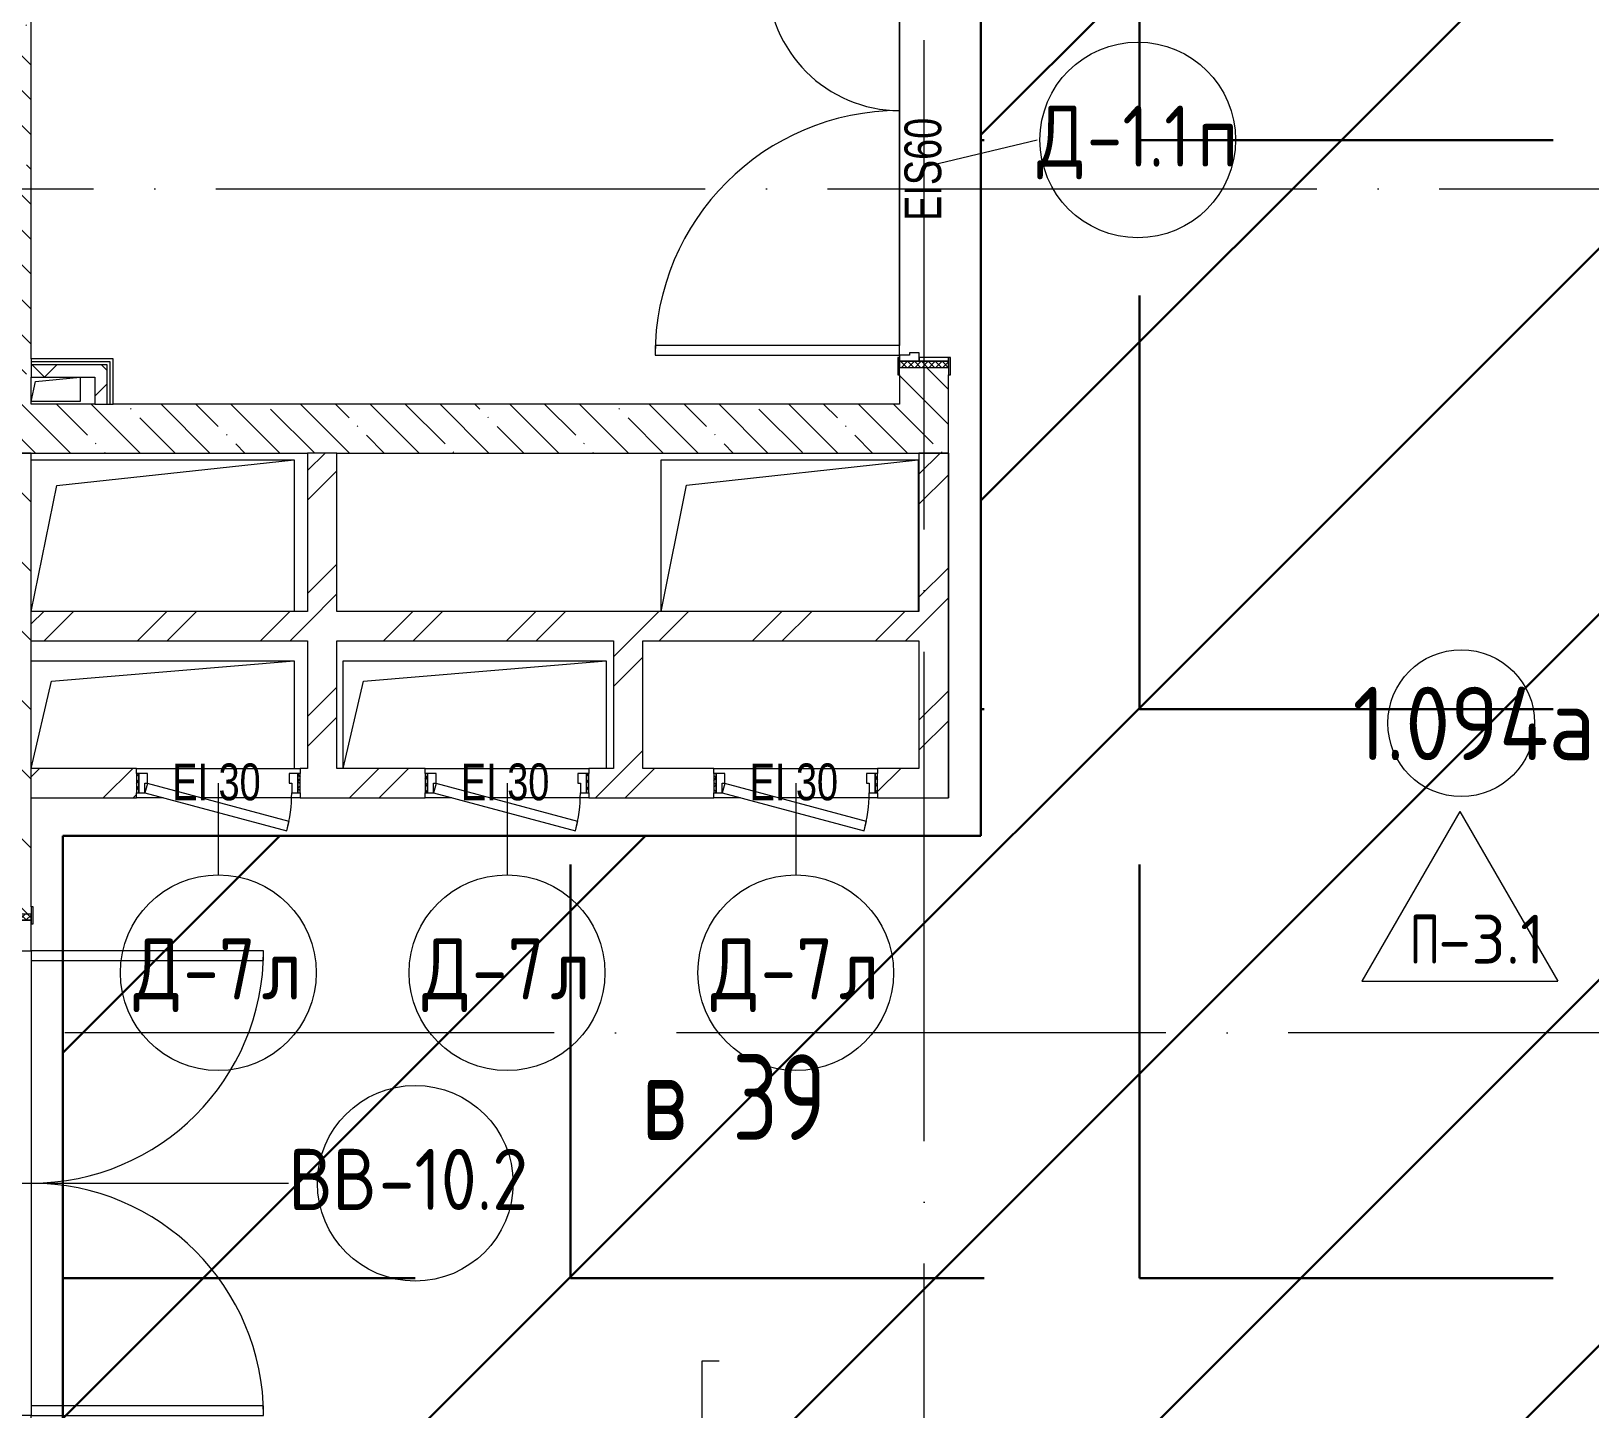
# Model space of a CAD drawing. Header units: millimetres. Extents: x -68946 to 690821, y -552984 to 293768.
# Drawn here: x 148988 to 155359, y 45988 to 51619 of the extents above; entities that cross this region are included whole.
import ezdxf

# ---------------------------------------------------------------- set-up
doc = ezdxf.new("R2010")
doc.units = ezdxf.units.MM
doc.linetypes.add('ADSK_Линия сетки', pattern=[2500, 2000, -250, 0, -250])
doc.linetypes.add('ADSK_Скрыто', pattern=[600, 300, -300])
for name, color, linetype, lineweight in [('1.2) Стяжка 6 вып.', 30, 'Continuous', 30), ('1.2) Тепло-звук изол. + пденка 6 вып.', 200, 'Continuous', 30), ('1.4) Стяжка 6 вып.', 30, 'Continuous', 30), ('A-AREA-____-IDEN', 250, 'Continuous', 9), ('A-DETL-GENF-OTLN', 250, 'Continuous', 5), ('A-DOOR-____-IDEN', 250, 'Continuous', 9), ('A-DOOR-____-MCUT', 250, 'Continuous', 5), ('A-DOOR-____-OTLN', 250, 'Continuous', 5), ('A-DOOR-FRAM-MCUT', 250, 'Continuous', 5), ('A-DOOR-FRAM-OTLN', 250, 'Continuous', 5), ('A-FLOR-____-IDEN', 250, 'Continuous', 9), ('A-FLOR-____-OTLN', 250, 'Continuous', 9), ('A-GLAZ-____-OTLN', 250, 'Continuous', 5), ('A-WALL-____-MCUT', 250, 'Continuous', 13), ('A-WALL-____-PATT', 250, 'Continuous', 13), ('A-WALL-FNSH-MCUT', 250, 'Continuous', 13), ('G-____-____-SYMB', 250, 'ADSK_Скрыто', 9), ('G-____-____-TEXT', 250, 'Continuous', 9), ('I-WALL-____-OTLN', 250, 'Continuous', 9), ('S-GRID-____-OTLN', 250, 'Continuous', 9)]:
    doc.layers.add(name, color=color, linetype=linetype, lineweight=lineweight)
doc.styles.add('Arial Narrow', font='ARIALN.TTF', dxfattribs={"width": 0.9, "height": 150})
doc.styles.add('GOST Common_1', font='', dxfattribs={"width": 0.9, "height": 250})
doc.styles.add('GOST Common_2', font='', dxfattribs={"width": 0.8, "height": 350})
doc.styles.add('ISOCPEUR_1', font='isocpeur.ttf', dxfattribs={"width": 0.9, "height": 250})
doc.styles.add('ISOCPEUR_2', font='isocpeur.ttf', dxfattribs={"height": 160})
doc.styles.get('GOST Common_1').set_extended_font_data('GOST Common')
doc.styles.get('GOST Common_2').set_extended_font_data('GOST Common')
pattern_1 = [(45, (12287.9, -0.0006), (-251.4472, 251.4472), []), (45, (12287.9, 381), (-251.4472, 251.4472), [])]
pattern_2 = [(135, (12287.91, -0.0006), (-142.5612, -142.5612), []), (135, (12430.48, -0.0006), (-142.5612, -142.5612), [252.016, -50.403, 3.353, -47.05])]
pattern_3 = [(45, (12287.91, -0.0006), (-141.42136, 141.42136), []), (135, (12287.91, -0.0006), (-141.42136, -141.42136), [])]

# ---------------------------------------------------------------- blocks, each defined once
blk = doc.blocks.new('Дверь_СКБ_2Ст_Внутренняя1 - Н_ВВ-10_4_2200x2600h_Фрамуга сверху  EIS 30-42981715-АР1_Маркировочный план 1 этажа С2и3')
at = {"layer": 'A-DOOR-____-OTLN'}
h = blk.add_hatch(dxfattribs=at)
h.set_pattern_fill('FP_6', color=256, style=0, pattern_type=2)
h.set_pattern_definition([(135, (1201.41, 164.685), (-14.1421, -14.1421), []), (225, (1201.41, 164.685), (14.1421, -14.1421), [])])
h.paths.add_polyline_path([(1112.5, -100), (1112.5, 100), (1087.5, 100), (1087.5, -100)])
at = {"layer": 'A-DOOR-FRAM-OTLN'}
h = blk.add_hatch(dxfattribs=at)
h.set_pattern_fill('FP_7', color=256, style=0, pattern_type=2)
h.set_pattern_definition([(45, (-921.384, 164.685), (-14.1421, 14.1421), []), (135, (-921.384, 164.685), (-14.1421, -14.1421), [])])
h.paths.add_polyline_path([(-1062.5, 100), (-1062.5, 100), (-1087.5, 100), (-1087.5, -100), (-1062.5, -100), (-1062.5, 60)])
at = {"layer": 'A-DOOR-____-MCUT'}
for p, q in [((-937.5, 1050), (-937.5, 100)), ((-897.5, 1050), (-937.5, 1050)), ((-897.5, 100), (-897.5, 1050)), ((962.5, 1050), (922.5, 1050)), ((922.5, 1050), (922.5, 100)), ((962.5, 100), (962.5, 1050)), ((-937.5, 100), (-897.5, 100)), ((922.5, 100), (962.5, 100))]:
    blk.add_line(p, q, dxfattribs=at)
at = {"layer": 'A-DOOR-____-OTLN'}
for centre, start, end in [((-937.5, 100), 0, 90), ((962.5, 100), 90, 180)]:
    blk.add_arc(centre, 950, start, end, dxfattribs=at)
at = {"layer": 'A-DOOR-FRAM-MCUT'}
for p, q in [((-1047.5, 108), (-1117.5, 108)), ((-1117.5, 108), (-1117.5, 100)), ((-1117.5, 100), (-1047.5, 100)), ((-1062.5, 100), (-1087.5, 100)), ((-1087.5, 100), (-1087.5, -100)), ((-937.5, 100), (-1062.5, 100)), ((-1062.5, 100), (-1062.5, 20)), ((-1062.5, -100), (-1062.5, 100)), ((-1047.5, 100), (-1062.5, 100)), ((-1062.5, 100), (-1062.5, 99)), ((-1062.5, 99), (-1047.5, 99)), ((-1047.5, 100), (-1047.5, 108)), ((-1047.5, 99), (-1047.5, 100)), ((-937.5, 60), (-937.5, 100)), ((962.5, 100), (962.5, 60)), ((1087.5, 100), (962.5, 100)), ((1142.5, 108), (1072.5, 108)), ((1072.5, 108), (1072.5, 100)), ((1087.5, 100), (1072.5, 100)), ((1072.5, 100), (1072.5, 99)), ((1072.5, 100), (1142.5, 100)), ((1072.5, 99), (1087.5, 99)), ((1087.5, 20), (1087.5, 100)), ((1112.5, 100), (1087.5, 100)), ((1087.5, 100), (1087.5, -100)), ((1087.5, 99), (1087.5, 100)), ((1112.5, -100), (1112.5, 100)), ((1142.5, 100), (1142.5, 108)), ((-1062.5, 20), (-927.5, 20)), ((-1047.5, 20), (-1062.5, 20)), ((-1062.5, 20), (-1062.5, -100)), ((-1047.5, -100), (-1047.5, 20)), ((-927.5, 60), (-937.5, 60)), ((-927.5, 20), (-927.5, 60)), ((962.5, 60), (952.5, 60)), ((952.5, 60), (952.5, 20)), ((952.5, 20), (1087.5, 20)), ((1087.5, 20), (1072.5, 20)), ((1072.5, 20), (1072.5, -100)), ((1087.5, -100), (1087.5, 20)), ((-1047.5, -100), (-1117.5, -100)), ((-1117.5, -100), (-1117.5, -108)), ((-1117.5, -108), (-1047.5, -108)), ((-1087.5, -100), (-1062.5, -100)), ((-1062.5, -100), (-1047.5, -100)), ((-1047.5, -108), (-1047.5, -100)), ((1072.5, -100), (1087.5, -100)), ((1142.5, -100), (1072.5, -100)), ((1072.5, -100), (1072.5, -108)), ((1072.5, -108), (1142.5, -108)), ((1087.5, -100), (1112.5, -100)), ((1142.5, -108), (1142.5, -100))]:
    blk.add_line(p, q, dxfattribs=at)
blk = doc.blocks.new('Дверь_СКБ_1Ст_Внутренняя1 - Н_Д-7л_670x1875h_Технический шкаф ЭОМ и СС-V10-АР1_Маркировочный план 1 этажа С2и3')
at = {"layer": 'A-DOOR-____-OTLN'}
h = blk.add_hatch(dxfattribs=at)
h.set_pattern_fill('FP_22', color=256, style=0, pattern_type=2)
h.set_pattern_definition([(135, (1951.41, 124.685), (-14.14214, -14.14214), []), (225, (1951.41, 124.685), (14.14214, -14.14214), [])])
h.paths.add_polyline_path([(347.5, 40), (337.5, 40), (337.5, -40), (347.5, -40), (347.5, 0)])
at = {"layer": 'A-DOOR-FRAM-OTLN'}
h = blk.add_hatch(dxfattribs=at)
h.set_pattern_fill('FP_23', color=256, style=0, pattern_type=2)
h.set_pattern_definition([(45, (-171.384, 124.685), (-14.1421, 14.1421), []), (135, (-171.384, 124.685), (-14.1421, -14.1421), [])])
h.paths.add_polyline_path([(-322.5, 40), (-322.5, -40), (-312.5, -40), (-312.5, 40)])
at = {"layer": 'A-DOOR-____-MCUT'}
for p, q in [((-267.1, 195.3), (-277.4, 156.7)), ((312.5, 40), (-267.1, 195.3)), ((-277.4, 156.7), (302.1, 1.4)), ((302.1, 1.4), (312.5, 40))]:
    blk.add_line(p, q, dxfattribs=at)
at = {"layer": 'A-DOOR-____-OTLN'}
blk.add_arc((312.5, 40), 600, 165, 180, dxfattribs=at)
at = {"layer": 'A-DOOR-FRAM-MCUT'}
for p, q in [((-312.5, 40), (-322.5, 40)), ((-322.5, 40), (-322.5, -40)), ((-287.5, 40), (-312.5, 40)), ((-312.5, 40), (-312.5, -40)), ((-312.5, -40), (-312.5, 40)), ((-287.5, 0), (-287.5, 40)), ((-277.5, 0), (-287.5, 0)), ((-277.5, -40), (-277.5, 0)), ((312.5, 0), (302.5, 0)), ((302.5, 0), (302.5, -40)), ((312.5, 40), (312.5, 0)), ((337.5, 40), (312.5, 40)), ((337.5, -40), (337.5, 40)), ((347.5, 40), (337.5, 40)), ((337.5, 40), (337.5, -40)), ((347.5, -40), (347.5, 40)), ((-322.5, -40), (-312.5, -40)), ((-312.5, -40), (-277.5, -40)), ((302.5, -40), (337.5, -40)), ((337.5, -40), (347.5, -40))]:
    blk.add_line(p, q, dxfattribs=at)
blk = doc.blocks.new('Дверь_СКБ_2Ст_Внутренняя1 - Н_Д-1_1п_1640x2100h_ЛК-42630921-АР1_Маркировочный план 1 этажа С2и3')
at = {"layer": 'A-DOOR-____-OTLN'}
h = blk.add_hatch(dxfattribs=at)
h.set_pattern_fill('FP_48', color=256, style=0, pattern_type=2)
h.set_pattern_definition([(135, (1481.41, 164.685), (-14.14214, -14.14214), []), (225, (1481.41, 164.685), (14.14214, -14.14214), [])])
h.paths.add_polyline_path([(807.5, -100), (832.5, -100), (832.5, 100), (807.5, 100), (807.5, -97.2)])
at = {"layer": 'A-DOOR-FRAM-OTLN'}
h = blk.add_hatch(dxfattribs=at)
h.set_pattern_fill('FP_49', color=256, style=0, pattern_type=2)
h.set_pattern_definition([(45, (-641.384, 164.685), (-14.1421, 14.1421), []), (135, (-641.384, 164.685), (-14.1421, -14.1421), [])])
h.paths.add_polyline_path([(-807.5, 100), (-807.5, -100), (-782.5, -100), (-782.5, 100)])
at = {"layer": 'A-DOOR-____-MCUT'}
for p, q in [((-757.5, 1100), (-757.5, 100)), ((-717.5, 1100), (-757.5, 1100)), ((-717.5, 100), (-717.5, 1100)), ((782.5, 640), (742.5, 640)), ((742.5, 640), (742.5, 100)), ((782.5, 100), (782.5, 640)), ((-757.5, 100), (-717.5, 100)), ((742.5, 100), (782.5, 100))]:
    blk.add_line(p, q, dxfattribs=at)
at = {"layer": 'A-DOOR-____-OTLN'}
for centre, radius, start, end in [((-757.5, 100), 1000, 0, 90), ((782.5, 100), 540, 90, 180)]:
    blk.add_arc(centre, radius, start, end, dxfattribs=at)
at = {"layer": 'A-DOOR-FRAM-MCUT'}
for p, q in [((-767.5, 108), (-837.5, 108)), ((-837.5, 108), (-837.5, 100)), ((-837.5, 100), (-767.5, 100)), ((-782.5, 100), (-807.5, 100)), ((-807.5, 100), (-807.5, -100)), ((-757.5, 100), (-782.5, 100)), ((-782.5, 100), (-782.5, 20)), ((-782.5, -100), (-782.5, 100)), ((-767.5, 100), (-782.5, 100)), ((-782.5, 100), (-782.5, 99)), ((-782.5, 99), (-767.5, 99)), ((-767.5, 100), (-767.5, 108)), ((-767.5, 99), (-767.5, 100)), ((-757.5, 60), (-757.5, 100)), ((782.5, 100), (782.5, 60)), ((807.5, 100), (782.5, 100)), ((862.5, 108), (792.5, 108)), ((792.5, 108), (792.5, 100)), ((807.5, 100), (792.5, 100)), ((792.5, 100), (792.5, 99)), ((792.5, 100), (862.5, 100)), ((792.5, 99), (807.5, 99)), ((807.5, 20), (807.5, 100)), ((832.5, 100), (807.5, 100)), ((807.5, 100), (807.5, -100)), ((807.5, 99), (807.5, 100)), ((832.5, -100), (832.5, 100)), ((862.5, 100), (862.5, 108)), ((-782.5, 20), (-747.5, 20)), ((-767.5, 20), (-782.5, 20)), ((-782.5, 20), (-782.5, -100)), ((-767.5, -100), (-767.5, 20)), ((-747.5, 60), (-757.5, 60)), ((-747.5, 20), (-747.5, 60)), ((782.5, 60), (772.5, 60)), ((772.5, 60), (772.5, 20)), ((772.5, 20), (807.5, 20)), ((807.5, 20), (792.5, 20)), ((792.5, 20), (792.5, -100)), ((807.5, -100), (807.5, 20)), ((-767.5, -100), (-837.5, -100)), ((-837.5, -100), (-837.5, -108)), ((-837.5, -108), (-767.5, -108)), ((-807.5, -100), (-782.5, -100)), ((-782.5, -100), (-767.5, -100)), ((-767.5, -108), (-767.5, -100)), ((792.5, -100), (807.5, -100)), ((862.5, -100), (792.5, -100)), ((792.5, -100), (792.5, -108)), ((792.5, -108), (862.5, -108)), ((807.5, -100), (832.5, -100)), ((862.5, -108), (862.5, -100))]:
    blk.add_line(p, q, dxfattribs=at)
blk = doc.blocks.new('_Wn_-As_OpeningMEP_floor__Rectangular - _Wn_-As_OpeningMEP_floor__Rectangular-36783979-АР1_Маркировочный план 1 этажа С2и3')
at = {"layer": 'A-DETL-GENF-OTLN', "lineweight": 5}
for p, q in [((-454.9, 187.4), (537.5, 270)), ((-537.5, -170), (-454.9, 187.4))]:
    blk.add_line(p, q, dxfattribs=at)
blk = doc.blocks.new('_Wn_-As_OpeningMEP_floor__Rectangular - _Wn_-As_OpeningMEP_floor__Rectangular-V79-АР1_Маркировочный план 1 этажа С2и3')
at = {"layer": 'A-DETL-GENF-OTLN', "lineweight": 5}
for p, q in [((-454.9, 187.4), (537.5, 270)), ((-537.4, -169.5), (-454.9, 187.4))]:
    blk.add_line(p, q, dxfattribs=at)
blk = doc.blocks.new('_Wn_-As_OpeningMEP_floor__Rectangular - _Wn_-As_OpeningMEP_floor__Rectangular-34856944-АР1_Маркировочный план 1 этажа С2и3')
at = {"layer": 'A-DETL-GENF-OTLN', "lineweight": 5}
for p, q in [((-432.7, 255.2), (537.5, 360)), ((-537.5, -259.9), (-432.7, 255.2))]:
    blk.add_line(p, q, dxfattribs=at)
blk = doc.blocks.new('_Wn_-As_OpeningMEP_floor__Rectangular - _Wn_-As_OpeningMEP_floor__Rectangular-34857053-АР1_Маркировочный план 1 этажа С2и3')
at = {"layer": 'A-DETL-GENF-OTLN', "lineweight": 5}
for p, q in [((-421.1, 256.1), (525, 360)), ((-525, -260), (-421.1, 256.1))]:
    blk.add_line(p, q, dxfattribs=at)
blk = doc.blocks.new('_Wn_-As_OpeningMEP_floor__Rectangular - _Wn_-As_OpeningMEP_floor__Rectangular-34852155-АР1_Маркировочный план 1 этажа С2и3')
at = {"layer": 'A-DETL-GENF-OTLN', "lineweight": 5}
for p, q in [((-100, 0), (-82.3, 82.3)), ((-82.3, 82.3), (100, 100))]:
    blk.add_line(p, q, dxfattribs=at)
blk = doc.blocks.new('AAR_СКБ_Марка_Помещения_мал - Номер-28977439-АР1_Маркировочный план 1 этажа С2и3')
at = {"layer": 'A-AREA-____-IDEN'}
blk.add_circle((-0.028, 0), 3, dxfattribs=at)
blk = doc.blocks.new('ADSK_Марка_Дверь - Типоразмер_ADSK_Марка-30565456-АР1_Маркировочный план 1 этажа С2и3')
at = {"layer": 'A-DOOR-____-IDEN'}
blk.add_circle((0, 0), 4, dxfattribs=at)
blk = doc.blocks.new('AAR_СКБ_Марка_Перекрытия - Марка пола-17325028-АР1_Маркировочный план 1 этажа С2и3')
at = {"layer": 'A-FLOR-____-IDEN'}
for p, q in [((0, 6.932), (-4.002, 0)), ((0, 6.932), (4.002, 0)), ((-4.002, 0), (4.002, 0))]:
    blk.add_line(p, q, dxfattribs=at)

msp = doc.modelspace()

# ---------------------------------------------------------------- hatches: boundary and pattern name
at = {"layer": '1.2) Стяжка 6 вып.', "lineweight": 30}
h = msp.add_hatch(dxfattribs=at)
h.set_pattern_fill('ANSI31', color=256, scale=333)
h.paths.add_polyline_path([(152870.3694, 10538.3524), (149137.9138, 10538.3524), (149137.9138, 12663.8674), (152870.3694, 12663.8674), (152870.3694, 24774.898), (149162.9138, 24774.898), (149162.9138, 27269.7346), (152870.3694, 27269.7346), (152870.3694, 45475.2194), (149117.1568, 45475.2194), (149117.1568, 48329.3719), (152870.3694, 48329.3719), (152870.3694, 58477.4991), (157124.6208, 58477.4991), (157124.6208, 337.5006), (152870.3694, 337.5006)])
at = {"layer": '1.2) Тепло-звук изол. + пденка 6 вып.', "lineweight": 30}
h = msp.add_hatch(dxfattribs=at)
h.set_pattern_fill('ANGLE', color=256, scale=333)
h.set_pattern_definition([(0, (0, 0), (0, 2326.005), [1691.64, -634.365]), (90, (0, 0), (-2326.005, 1e-13), [1691.64, -634.365])])
h.paths.add_polyline_path([(152870.3694, 10538.3524), (149137.9138, 10538.3524), (149137.9138, 12663.8674), (152870.3694, 12663.8674), (152870.3694, 24774.898), (149162.9138, 24774.898), (149162.9138, 27269.7346), (152870.3694, 27269.7346), (152870.3694, 45475.2194), (149117.1568, 45475.2194), (149117.1568, 48329.3719), (152870.3694, 48329.3719), (152870.3694, 58477.4991), (157124.6208, 58477.4991), (157124.6208, 337.5006), (152870.3694, 337.5006)])
at = {"layer": '1.4) Стяжка 6 вып.', "lineweight": 30}
h = msp.add_hatch(dxfattribs=at)
h.set_pattern_fill('ANSI32', color=256, scale=333)
h.paths.add_polyline_path([(152870.3694, 10538.3524), (149137.9138, 10538.3524), (149137.9138, 12663.8674), (152870.3694, 12663.8674), (152870.3694, 24774.898), (149162.9138, 24774.898), (149162.9138, 27269.7346), (152870.3694, 27269.7346), (152870.3694, 45475.2194), (149117.1568, 45475.2194), (149117.1568, 48329.3719), (152870.3694, 48329.3719), (152870.3694, 58477.4991), (157124.6208, 58477.4991), (157124.6208, 337.5006), (152870.3694, 337.5006)])
at = {"layer": 'A-WALL-____-PATT', "lineweight": 15, "true_color": 0x000000}
h = msp.add_hatch(dxfattribs=at)
h.set_pattern_fill('FP_1', color=18, style=0, pattern_type=2)
h.set_pattern_definition(pattern_2)
h.paths.add_polyline_path([(152537.9138, 50095), (152737.9138, 50095), (152737.9138, 50245.0006), (152537.9138, 50245.0006), (152537.9138, 50215.0006)])
h.paths.add_polyline_path([(152737.9138, 51885.0006), (152736.8919, 58975), (152537.9138, 58975), (152537.9138, 51885.0006), (152720.0894, 51885.0006)])
h = msp.add_hatch(dxfattribs=at)
h.set_pattern_fill('FP_1', color=18, style=0, pattern_type=2)
h.set_pattern_definition(pattern_2)
h.paths.add_polyline_path([(148787.9138, 50095), (148987.913, 50095), (148987.9138, 58775), (148787.9138, 58775), (148787.9138, 50205.0006)])
h = msp.add_hatch(dxfattribs=at)
h.set_pattern_fill('FP_83', color=18, style=0, pattern_type=2)
h.set_pattern_definition(pattern_3)
h.paths.add_polyline_path([(149172.8681, 50205.0006), (149297.9138, 50205.0006), (149297.9138, 50255.0006), (148987.9138, 50255.0006), (148987.9138, 50205.0006), (148992.2743, 50205.0006)])
h = msp.add_hatch(dxfattribs=at)
h.set_pattern_fill('FP_83', color=18, style=0, pattern_type=2)
h.set_pattern_definition(pattern_3)
h.paths.add_polyline_path([(149247.9138, 50095), (149297.9138, 50095), (149297.9138, 50205.0006), (149247.9138, 50205.0006), (149247.9138, 50111.3934)])
h = msp.add_hatch(dxfattribs=at)
h.set_pattern_fill('FP_1', color=18, style=0, pattern_type=2)
h.set_pattern_definition(pattern_2)
h.paths.add_polyline_path([(152737.9138, 49895), (152737.9138, 50095), (148787.9138, 50095), (148787.9138, 49895), (152626.9949, 49895)])
h = msp.add_hatch(dxfattribs=at)
h.set_pattern_fill('FP_2', color=18, style=0, pattern_type=2)
h.set_pattern_definition([(135, (12287.91, -0.0006), (-141.42136, -141.42136), [])])
h.paths.add_polyline_path([(148789.2073, 42705.0006), (148987.9138, 42705.0006), (148987.9138, 44925), (148787.9138, 44925), (148787.9138, 42705.0006)])
h.paths.add_polyline_path([(148987.7441, 45325), (148987.9133, 45325), (148987.8919, 45809.9994), (148787.9138, 45809.9994), (148787.9138, 45325), (148987.5438, 45325)])
h.paths.add_polyline_path([(148987.8919, 48009.9994), (148987.9138, 48009.9994), (148987.8933, 49895), (148787.9154, 49895.0006), (148787.9138, 48009.9994)])
h = msp.add_hatch(dxfattribs=at)
h.set_pattern_fill('FP_4', color=18, style=0, pattern_type=2)
h.set_pattern_definition(pattern_1)
h.paths.add_polyline_path([(150217.8919, 48605.5), (150237.9138, 48605.5), (150237.9138, 49895), (150117.9138, 49895), (150117.9138, 48605.5)])
h = msp.add_hatch(dxfattribs=at)
h.set_pattern_fill('FP_4', color=18, style=0, pattern_type=2)
h.set_pattern_definition(pattern_1)
h.paths.add_polyline_path([(152736.8919, 49247.4994), (152736.8919, 49895), (152616.8919, 49895), (152616.8919, 49247.4994)])
h = msp.add_hatch(dxfattribs=at)
h.set_pattern_fill('FP_4', color=18, style=0, pattern_type=2)
h.set_pattern_definition(pattern_1)
h.paths.add_polyline_path([(152612.8933, 49127.4994), (152736.8919, 49127.4994), (152736.8919, 49247.4994), (150237.9138, 49247.4994), (150237.9138, 49127.4994), (152610.7105, 49127.4994)])
h.paths.add_polyline_path([(148987.9138, 49127.4994), (150117.9138, 49127.4994), (150117.9138, 49247.4994), (148987.9138, 49247.4994)])
h = msp.add_hatch(dxfattribs=at)
h.set_pattern_fill('FP_4', color=18, style=0, pattern_type=2)
h.set_pattern_definition(pattern_1)
h.paths.add_polyline_path([(151454.2468, 48605.5), (151487.9138, 48605.5), (151487.9138, 49127.4994), (151367.9138, 49127.4994), (151367.9138, 48605.5)])
h = msp.add_hatch(dxfattribs=at)
h.set_pattern_fill('FP_4', color=18, style=0, pattern_type=2)
h.set_pattern_definition(pattern_1)
h.paths.add_polyline_path([(152736.8919, 48605.5), (152736.8919, 49127.4994), (152616.8919, 49127.4994), (152616.8919, 48605.5)])
h = msp.add_hatch(dxfattribs=at)
h.set_pattern_fill('FP_4', color=18, style=0, pattern_type=2)
h.set_pattern_definition(pattern_1)
h.paths.add_polyline_path([(152736.8919, 48485.5), (152736.8919, 48605.5), (152447.9138, 48605.5), (152447.9138, 48485.5), (152599.0324, 48485.5)])
h.paths.add_polyline_path([(150087.9138, 48485.5), (150597.9138, 48485.5), (150597.9138, 48605.5), (150087.9138, 48605.4376), (150087.9138, 48505.5)])
h.paths.add_polyline_path([(151777.9138, 48485.5), (151777.9138, 48605.5), (151267.9138, 48605), (151267.9138, 48485.5), (151492.9138, 48485.5)])
h.paths.add_polyline_path([(148987.9138, 48485.5), (149417.9138, 48485.5), (149417.9138, 48605.5), (148987.9138, 48605.4928)])

# ---------------------------------------------------------------- linework, layer by layer
at = {"layer": '1.2) Стяжка 6 вып.', "lineweight": 30}
msp.add_lwpolyline([(152870.3694, 45475.2194), (149117.1568, 45475.2194), (149117.1568, 48329.3719), (152870.3694, 48329.3719), (152870.3694, 58477.4991), (157124.6208, 58477.4991), (157124.6208, 337.5006), (152870.3694, 337.5006), (152870.3694, 10538.3524), (149137.9138, 10538.3524), (149137.9138, 12663.8674), (152870.3694, 12663.8674), (152870.3694, 24774.898), (149162.9138, 24774.898), (149162.9138, 27269.7346), (152870.3694, 27269.7346)], close=True, dxfattribs=at)
at = {"layer": 'A-DOOR-____-IDEN', "color": 18, "true_color": 0x000000}
for p, q in [((152637.9138, 51065.0006), (153099.9668, 51174.9994)), ((149752.9138, 48545.5), (149752.9138, 48170.5699)), ((150932.9138, 48545.5), (150932.9138, 48170.5699)), ((152112.9138, 48545.5), (152112.9138, 48170.5699)), ((148887.9138, 46909.9994), (150039.5064, 46909.9994))]:
    msp.add_line(p, q, dxfattribs=at)
at = {"layer": 'A-FLOR-____-OTLN', "color": 18, "lineweight": 5, "true_color": 0x000000}
for p, q in [((152537.9138, 50335.0006), (152537.9138, 51795.0006)), ((152537.9138, 51795.0006), (152537.9138, 50335.0006)), ((149187.9138, 50205.0006), (149187.9138, 50105.0006)), ((149187.9138, 50105.0006), (148987.9138, 50105.0006)), ((152737.9138, 49895), (152737.9138, 48485.5)), ((148987.9138, 49867.4994), (150062.8933, 49867.4994)), ((150062.8933, 49867.4994), (150062.8933, 49247.4994)), ((151562.8933, 49247.4994), (151562.8933, 49867.4994)), ((151562.8933, 49867.4994), (152612.8933, 49867.4994)), ((152612.8933, 49867.4994), (152612.8933, 49247.4994)), ((148987.9138, 49045.5), (150062.9036, 49045.5)), ((150062.9036, 49045.5), (150062.9036, 48605.5)), ((150263.3708, 48605.5), (150263.3708, 49045)), ((150263.3708, 49045), (151338.3708, 49045)), ((151338.3708, 49045), (151338.3708, 48605.5)), ((149527.5549, 48485.5), (149417.9138, 48485.5)), ((150087.9138, 48485.5), (149682.103, 48485.5)), ((150707.5549, 48485.5), (150597.9138, 48485.5)), ((151267.9138, 48485.5), (150862.103, 48485.5)), ((148987.9138, 47819.9994), (148987.9138, 45999.9994))]:
    msp.add_line(p, q, dxfattribs=at)
at = {"layer": 'A-WALL-____-MCUT', "color": 18, "lineweight": 15, "true_color": 0x000000}
for p, q in [((148987.9138, 50280.0006), (148987.9138, 58775)), ((148987.9138, 50280.0006), (148987.9138, 50255.0006)), ((149310.4138, 50267.5006), (148987.9138, 50267.5006)), ((149297.9138, 50255.0006), (148987.9138, 50255.0006)), ((148987.9138, 50255.0006), (148987.9138, 50205.0006)), ((148987.9138, 50095), (148987.9138, 50205.0006)), ((148987.9138, 50205.0006), (149247.9138, 50205.0006)), ((149247.9138, 50205.0006), (149247.9138, 50095)), ((149297.9138, 50095), (149297.9138, 50255.0006)), ((149310.4138, 50095), (149310.4138, 50267.5006)), ((152537.9138, 50215.0006), (152537.9138, 50095)), ((152737.9138, 49895), (152737.9138, 50215.0006)), ((149247.9138, 50095), (148987.9138, 50095)), ((149247.9138, 50095), (149297.9138, 50095)), ((149297.9138, 50095), (149322.9138, 50095)), ((152537.9138, 50095), (149322.9138, 50095)), ((148987.9138, 49895.0006), (148787.9138, 49895.0006)), ((148787.9138, 49895), (150117.9138, 49895)), ((148987.9138, 48039.9994), (148987.9138, 49895.0006)), ((150117.9138, 49895), (150117.9138, 49247.4994)), ((150237.9138, 49895), (150117.9138, 49895)), ((150237.9138, 49247.4994), (150237.9138, 49895)), ((150237.9138, 49895), (152737.9138, 49895)), ((152616.8919, 49895.0006), (152616.8919, 49247.4994)), ((152736.8919, 49895.0006), (152616.8919, 49895.0006)), ((152736.8919, 48485.5), (152736.8919, 49895.0006)), ((150117.9138, 49247.4994), (148987.9138, 49247.4994)), ((152616.8919, 49247.4994), (150237.9138, 49247.4994)), ((148987.9138, 49127.4994), (150117.9138, 49127.4994)), ((150117.9138, 49127.4994), (150117.9138, 48605.5)), ((150237.9138, 48605.5), (150237.9138, 49127.4994)), ((150237.9138, 49127.4994), (151367.9138, 49127.4994)), ((151367.9138, 49127.4994), (151367.9138, 48605.5)), ((151487.9138, 48605.5), (151487.9138, 49127.4994)), ((151487.9138, 49127.4994), (152616.8919, 49127.4994)), ((152616.8919, 49127.4994), (152616.8919, 48605.5)), ((149417.9138, 48605.5), (148987.9138, 48605.5)), ((149417.9138, 48585.5), (149417.9138, 48605.5)), ((150117.9138, 48605.5), (150087.9138, 48605.5)), ((150087.9138, 48605.5), (150087.9138, 48585.5)), ((150597.9138, 48605.5), (150237.9138, 48605.5)), ((150597.9138, 48585.5), (150597.9138, 48605.5)), ((151367.9138, 48605.5), (151267.9138, 48605.5)), ((151267.9138, 48605.5), (151267.9138, 48585.5)), ((151777.9138, 48605.5), (151487.9138, 48605.5)), ((151777.9138, 48585.5), (151777.9138, 48605.5)), ((152616.8919, 48605.5), (152447.9138, 48605.5)), ((152447.9138, 48605.5), (152447.9138, 48585.5)), ((148987.9138, 48485.5), (149417.9138, 48485.5)), ((149417.9138, 48485.5), (149417.9138, 48505.5)), ((150087.9138, 48505.5), (150087.9138, 48485.5)), ((150087.9138, 48485.5), (150597.9138, 48485.5)), ((150597.9138, 48485.5), (150597.9138, 48505.5)), ((151267.9138, 48505.5), (151267.9138, 48485.5)), ((151267.9138, 48485.5), (151777.9138, 48485.5)), ((151777.9138, 48485.5), (151777.9138, 48505.5)), ((152447.9138, 48505.5), (152447.9138, 48485.5)), ((152447.9138, 48485.5), (152736.8919, 48485.5))]:
    msp.add_line(p, q, dxfattribs=at)
at = {"layer": 'A-WALL-FNSH-MCUT', "lineweight": 15}
for p, q in [((149322.9138, 50280.0006), (148987.9138, 50280.0006)), ((149322.9138, 50095), (149322.9138, 50280.0006))]:
    msp.add_line(p, q, dxfattribs=at)
at = {"layer": 'G-____-____-TEXT', "color": 18, "true_color": 0x000000}
for p, q in [((151729.9543, 46183.9395), (151800.5288, 46183.9395)), ((151729.9543, 44192.8175), (151729.9543, 46183.9395))]:
    msp.add_line(p, q, dxfattribs=at)
at = {"layer": 'I-WALL-____-OTLN', "color": 18, "lineweight": 15, "true_color": 0x000000}
for p, q in [((149417.9138, 48605.5), (150087.9138, 48605.5)), ((150597.9138, 48605.5), (151267.9138, 48605.5)), ((151777.9138, 48605.5), (152447.9138, 48605.5)), ((149527.5549, 48485.5), (149527.5549, 48485.5)), ((150087.9138, 48485.5), (149682.103, 48485.5)), ((150707.5549, 48485.5), (150597.9138, 48485.5)), ((151887.5549, 48485.5), (151777.9138, 48485.5)), ((152447.9138, 48485.5), (152042.103, 48485.5)), ((148987.9138, 47819.9994), (148987.9138, 45999.9994))]:
    msp.add_line(p, q, dxfattribs=at)
at = {"layer": 'S-GRID-____-OTLN', "color": 18, "linetype": 'ADSK_Линия сетки', "true_color": 0x000000}
for p, q in [((152637.9138, -2919.5356), (152637.9138, 61063.6538)), ((77240.3519, 50975), (168626.8279, 50975)), ((168626.8279, 47525), (111607.9138, 47525))]:
    msp.add_line(p, q, dxfattribs=at)

# ---------------------------------------------------------------- block references
at = {"layer": 'A-AREA-____-IDEN', "color": 18, "true_color": 0x000000, "xscale": 99.99999999999993, "yscale": 99.99999999999993, "zscale": 99.99999999999993}
msp.add_blockref('AAR_СКБ_Марка_Помещения_мал - Номер-28977439-АР1_Маркировочный план 1 этажа С2и3', (154836.2932, 48790.6627), dxfattribs=at)
at = {"layer": 'A-DOOR-____-IDEN', "color": 18, "true_color": 0x000000, "xscale": 99.99999999999993, "yscale": 99.99999999999993, "zscale": 99.99999999999993}
for p in [(153511.2742, 51174.9994), (149752.9138, 47770.5699), (150932.9138, 47770.5699), (152112.9138, 47770.5699), (150557.9138, 46909.9994)]:
    msp.add_blockref('ADSK_Марка_Дверь - Типоразмер_ADSK_Марка-30565456-АР1_Маркировочный план 1 этажа С2и3', p, dxfattribs=at)
at = {"layer": 'A-DOOR-____-OTLN', "color": 18, "true_color": 0x000000}
for name, p, rotation in [('Дверь_СКБ_2Ст_Внутренняя1 - Н_Д-1_1п_1640x2100h_ЛК-42630921-АР1_Маркировочный план 1 этажа С2и3', (152637.9138, 51052.5006), 90), ('Дверь_СКБ_1Ст_Внутренняя1 - Н_Д-7л_670x1875h_Технический шкаф ЭОМ и СС-V10-АР1_Маркировочный план 1 этажа С2и3', (149765.4138, 48545.5), 180), ('Дверь_СКБ_1Ст_Внутренняя1 - Н_Д-7л_670x1875h_Технический шкаф ЭОМ и СС-V10-АР1_Маркировочный план 1 этажа С2и3', (150945.4138, 48545.5), 180), ('Дверь_СКБ_1Ст_Внутренняя1 - Н_Д-7л_670x1875h_Технический шкаф ЭОМ и СС-V10-АР1_Маркировочный план 1 этажа С2и3', (152125.4138, 48545.5), 180), ('Дверь_СКБ_2Ст_Внутренняя1 - Н_ВВ-10_4_2200x2600h_Фрамуга сверху  EIS 30-42981715-АР1_Маркировочный план 1 этажа С2и3', (148887.9138, 46922.4994), 269.9999999999997)]:
    msp.add_blockref(name, p, dxfattribs=dict(at, rotation=rotation))
at = {"layer": 'A-FLOR-____-IDEN', "color": 18, "true_color": 0x000000, "xscale": 99.99999999999993, "yscale": 99.99999999999993, "zscale": 99.99999999999993}
msp.add_blockref('AAR_СКБ_Марка_Перекрытия - Марка пола-17325028-АР1_Маркировочный план 1 этажа С2и3', (154827.8786, 47735.9171), dxfattribs=at)
at = {"layer": 'A-GLAZ-____-OTLN', "color": 18, "true_color": 0x000000}
for name, p in [('_Wn_-As_OpeningMEP_floor__Rectangular - _Wn_-As_OpeningMEP_floor__Rectangular-34852155-АР1_Маркировочный план 1 этажа С2и3', (149087.9138, 50105.0006)), ('_Wn_-As_OpeningMEP_floor__Rectangular - _Wn_-As_OpeningMEP_floor__Rectangular-34856944-АР1_Маркировочный план 1 этажа С2и3', (149525.3933, 49507.4994)), ('_Wn_-As_OpeningMEP_floor__Rectangular - _Wn_-As_OpeningMEP_floor__Rectangular-34857053-АР1_Маркировочный план 1 этажа С2и3', (152087.8933, 49507.4994)), ('_Wn_-As_OpeningMEP_floor__Rectangular - _Wn_-As_OpeningMEP_floor__Rectangular-36783979-АР1_Маркировочный план 1 этажа С2и3', (149525.4036, 48775.5)), ('_Wn_-As_OpeningMEP_floor__Rectangular - _Wn_-As_OpeningMEP_floor__Rectangular-V79-АР1_Маркировочный план 1 этажа С2и3', (150800.8708, 48775))]:
    msp.add_blockref(name, p, dxfattribs=at)

# ---------------------------------------------------------------- texts
at = {"layer": 'A-AREA-____-IDEN', "color": 18, "true_color": 0x000000, "insert": (154389.1541, 48939.3225), "char_height": 300, "width": 776.0335, "attachment_point": 1, "style": 'ISOCPEUR_1'}
msp.add_mtext('1.094a', dxfattribs=at)
at = {"layer": 'A-DOOR-____-IDEN', "color": 18, "true_color": 0x000000, "attachment_point": 1}
for s, insert, char_height, width, style in [('\\fGOST Common|b0|i0|c204|p34|;\\W.9;Д', (153099.9668, 51315.45), 250, 245.316375, 'GOST Common_1'), ('-1.1', (153302.373, 51315.45), 250, 548.35425, 'GOST Common_1'), ('\\fGOST Common|b0|i0|c204|p34|;\\W.9;п', (153754.8105, 51315.45), 250, 194.810062, 'GOST Common_1'), ('EI 30', (149564.8064, 48625.6485), 150, 447.341625, 'Arial Narrow'), ('EI 30', (150744.8064, 48625.6485), 150, 447.341625, 'Arial Narrow'), ('EI 30', (151924.8064, 48625.6485), 150, 447.341625, 'Arial Narrow'), ('\\fGOST Common|b0|i0|c204|p34|;\\W.9;Д', (149406.8564, 47911.0205), 250, 245.316375, 'GOST Common_1'), ('-7', (149609.2627, 47911.0205), 250, 389.620125, 'GOST Common_1'), ('\\fGOST Common|b0|i0|c204|p34|;\\W.9;Д', (150586.8564, 47911.0205), 250, 245.316375, 'GOST Common_1'), ('-7', (150789.2627, 47911.0205), 250, 389.620125, 'GOST Common_1'), ('\\fGOST Common|b0|i0|c204|p34|;\\W.9;Д', (151766.8564, 47911.0205), 250, 245.316375, 'GOST Common_1'), ('-7', (151969.2627, 47911.0205), 250, 389.620125, 'GOST Common_1'), ('\\fGOST Common|b0|i0|c204|p34|;\\W.9;л', (149930.7314, 47911.0205), 250, 194.810062, 'GOST Common_1'), ('\\fGOST Common|b0|i0|c204|p34|;\\W.9;л', (151110.7314, 47911.0205), 250, 194.810062, 'GOST Common_1'), ('\\fGOST Common|b0|i0|c204|p34|;\\W.9;л', (152290.7314, 47911.0205), 250, 194.810062, 'GOST Common_1'), ('ВВ', (150039.5064, 47050.45), 250, 447.341625, 'GOST Common_1'), ('-10.2', (150408.6002, 47050.45), 250, 800.885812, 'GOST Common_1')]:
    msp.add_mtext(s, dxfattribs=dict(at, insert=insert, char_height=char_height, width=width, style=style))
at = {"layer": 'A-DOOR-____-IDEN', "color": 18, "true_color": 0x000000, "insert": (152557.7653, 50844.0432), "char_height": 150, "width": 526.708687, "attachment_point": 1, "rotation": 90, "style": 'Arial Narrow'}
msp.add_mtext('EIS60', dxfattribs=at)
at = {"layer": 'A-FLOR-____-IDEN', "color": 18, "true_color": 0x000000, "char_height": 200, "attachment_point": 1, "style": 'ISOCPEUR_2'}
for s, insert, width in [('\\fISOCPEUR|b0|i0|c204|p34|;\\W.7;П', (154622.6437, 48007.3029), 140.295312), ('-3.1', (154738.3989, 48007.3029), 381.60325)]:
    msp.add_mtext(s, dxfattribs=dict(at, insert=insert, width=width))
at = {"layer": 'G-____-____-SYMB', "linetype": 'Continuous', "char_height": 350, "attachment_point": 1, "style": 'GOST Common_2'}
for s, insert, width in [(' 39', (151683.7545, 47436.8031), 596.4555), ('\\fGOST Common|b0|i0|c204|p34|;\\W.8;в', (151482.6711, 47436.8031), 243.713)]:
    msp.add_mtext(s, dxfattribs=dict(at, insert=insert, width=width))

doc.saveas('drawing.dxf')
